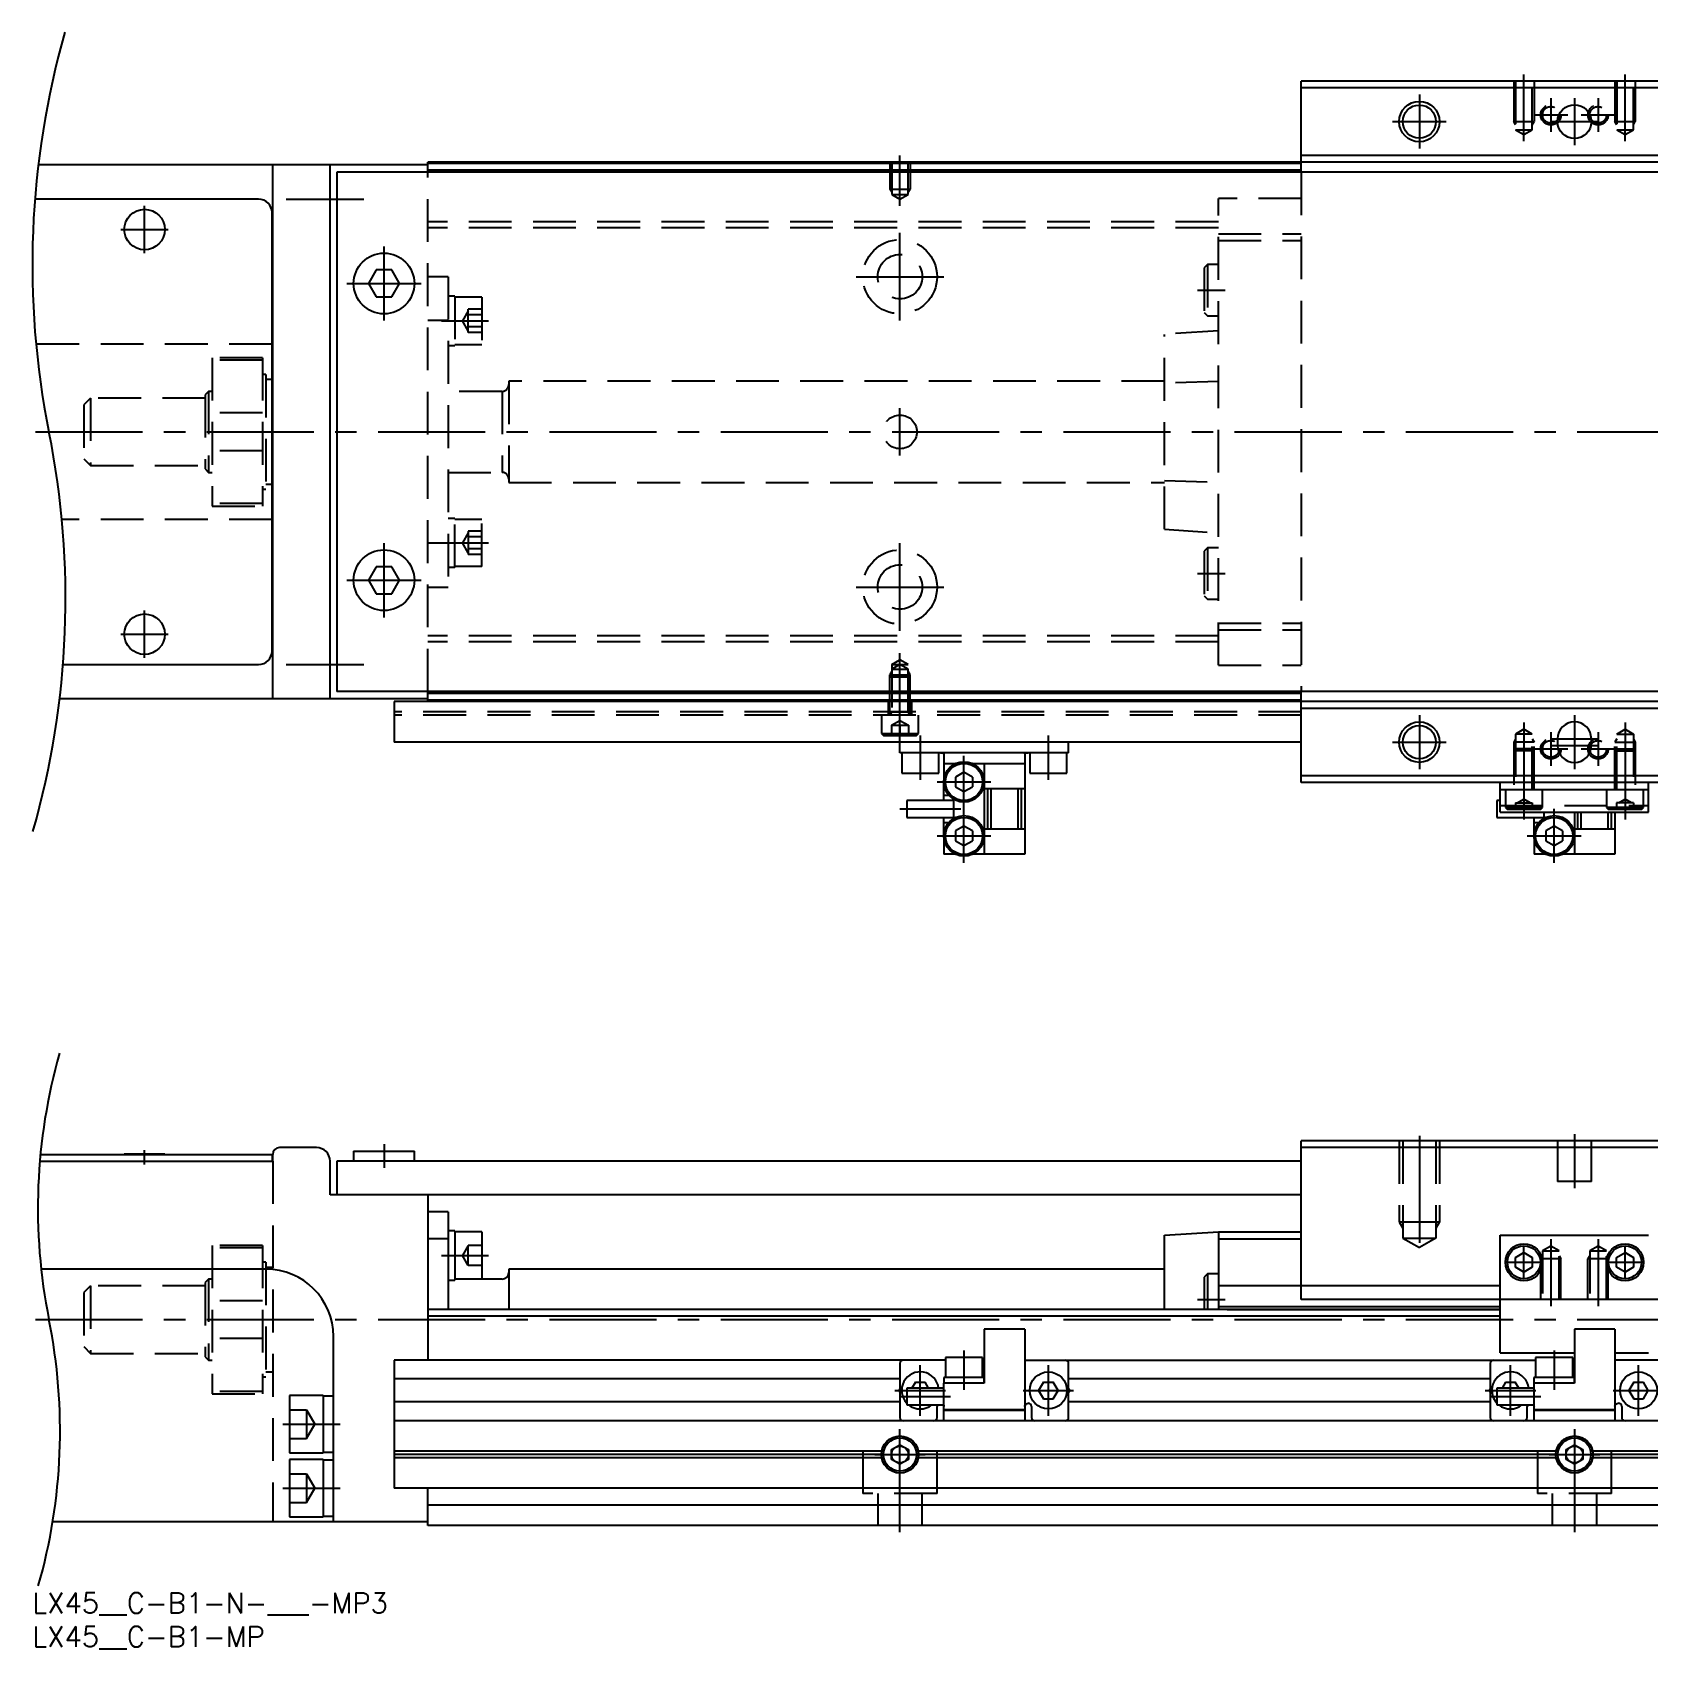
# Model space of a CAD drawing. Extents: x 0 to 520, y -8 to 231.
# Drawn here: x 0 to 239.6, y -8.3 to 231.4 of the extents above; entities that cross this region are included whole.
import ezdxf

# ---------------------------------------------------------------- set-up
doc = ezdxf.new("R2010")
doc.units = 0
doc.header["$LTSCALE"] = 0.5
doc.linetypes.add('CENTER', pattern=[50.8, 31.75, -6.35, 6.35, -6.35])
doc.linetypes.add('DASHED', pattern=[19.05, 12.7, -6.35])
for name, color, linetype in [('MSM_CENTER', 1, 'CENTER'), ('MSM_CONTINUOUS', 7, 'CONTINUOUS'), ('MSM_DASHED', 4, 'DASHED'), ('MSM_NARROW', 5, 'CONTINUOUS'), ('MSM_PART_NUMBER', 7, 'CONTINUOUS')]:
    doc.layers.add(name, color=color, linetype=linetype)
doc.styles.get("Standard").update_dxf_attribs({"font": 'txt.shx', "height": 3, "bigfont": 'bigfont.shx'})

# ---------------------------------------------------------------- blocks, each defined once
blk = doc.blocks.new('*U2')
at = {"layer": 'MSM_PART_NUMBER'}
blk.add_text('LX45__C-B1-N-___-MP3', height=3, dxfattribs=at).set_placement((0, -3))
blk = doc.blocks.new('*U3')
at = {"layer": 'MSM_PART_NUMBER'}
blk.add_text('LX45__C-B1-MP', height=3, dxfattribs=at).set_placement((0, -8))

msp = doc.modelspace()

# ---------------------------------------------------------------- linework, layer by layer
at = {"layer": 'MSM_CENTER'}
for p, q in [((221.14, 215.21), (221.14, 225.12)), ((236.14, 215.21), (236.14, 225.12)), ((205.64, 222.12), (205.64, 214.12)), ((225.14, 221.62), (225.14, 216.62)), ((228.64, 221.62), (228.64, 214.62)), ((232.14, 221.62), (232.14, 216.62)), ((201.64, 218.12), (209.64, 218.12)), ((222.64, 219.12), (227.64, 219.12)), ((225.14, 218.12), (232.14, 218.12)), ((229.64, 219.12), (234.64, 219.12)), ((128.64, 205.61), (128.64, 213.12)), ((37.64, 206.62), (49.14, 206.62)), ((16.64, 198.62), (16.64, 205.62)), ((13.14, 202.12), (20.14, 202.12)), ((128.64, 188.62), (128.64, 201.62)), ((52.14, 188.62), (52.14, 199.62)), ((46.64, 194.12), (57.64, 194.12)), ((122.14, 195.12), (135.14, 195.12)), ((172.74, 193.12), (176.84, 193.12)), ((60.64, 188.58), (67.64, 188.58)), ((128.64, 168.62), (128.64, 175.62)), ((0.46, 172.12), (412.64, 172.12)), ((52.14, 144.62), (52.14, 155.62)), ((60.64, 155.67), (67.64, 155.67)), ((128.64, 142.62), (128.64, 155.62)), ((172.74, 151.12), (176.84, 151.12)), ((46.64, 150.12), (57.64, 150.12)), ((122.14, 149.12), (135.14, 149.12)), ((16.64, 138.62), (16.64, 145.62)), ((13.14, 142.12), (20.14, 142.12)), ((128.64, 126.12), (128.64, 139.33)), ((37.64, 137.62), (49.14, 137.62)), ((205.64, 130.12), (205.64, 122.12)), ((228.64, 130.12), (228.64, 122.12)), ((131.64, 127.12), (131.64, 120.52)), ((150.64, 120.52), (150.64, 127.12)), ((221.14, 129.03), (221.14, 114.67)), ((225.14, 127.62), (225.14, 122.62)), ((232.14, 127.62), (232.14, 122.62)), ((236.14, 129.03), (236.14, 114.67)), ((201.64, 126.12), (209.64, 126.12)), ((222.64, 125.12), (227.64, 125.12)), ((225.14, 126.62), (232.14, 126.62)), ((225.14, 125.62), (232.14, 125.62)), ((229.64, 125.12), (234.64, 125.12)), ((138.13, 108.22), (138.13, 124.22)), ((134.13, 120.22), (142.13, 120.22)), ((128.64, 116.22), (137.64, 116.22)), ((225.63, 108.22), (225.63, 116.22)), ((134.13, 112.22), (142.13, 112.22)), ((221.63, 112.22), (229.63, 112.22)), ((205.64, 67.76), (205.64, 50.18)), ((228.64, 68), (228.64, 60)), ((16.64, 63.5), (16.64, 65.6)), ((52.14, 66.5), (52.14, 63)), ((221.14, 46.5), (221.14, 51.5)), ((225.14, 52.41), (225.14, 42.5)), ((232.14, 52.41), (232.14, 42.5)), ((236.14, 46.5), (236.14, 51.5)), ((60.64, 50), (67.64, 50)), ((218.64, 49), (223.64, 49)), ((233.64, 49), (238.64, 49)), ((172.74, 43.5), (176.84, 43.5)), ((0.46, 40.5), (412.64, 40.5)), ((131.64, 26.25), (131.64, 33.75)), ((138.13, 35.9), (138.13, 30.1)), ((150.64, 26.25), (150.64, 33.75)), ((219.14, 26.25), (219.14, 33.75)), ((225.63, 35.9), (225.63, 30.1)), ((238.14, 26.25), (238.14, 33.75)), ((127.89, 30), (135.39, 30)), ((128.64, 29.1), (136.14, 29.1)), ((146.89, 30), (154.39, 30)), ((215.39, 30), (222.89, 30)), ((216.14, 29.1), (223.64, 29.1)), ((234.39, 30), (241.89, 30)), ((37.14, 25), (45.64, 25)), ((128.64, 9), (128.64, 24.25)), ((228.64, 24.25), (228.64, 9)), ((124.89, 20.5), (132.39, 20.5)), ((224.89, 20.5), (232.39, 20.5)), ((37.14, 15.5), (45.64, 15.5))]:
    msp.add_line(p, q, dxfattribs=at)
at = {"layer": 'MSM_CONTINUOUS'}
for p, q in [((269.14, 224.12), (188.14, 224.12)), ((188.14, 210.62), (188.14, 224.12)), ((269.14, 223.12), (188.14, 223.12)), ((58.64, 211.72), (0.88, 211.72)), ((35.64, 132.52), (35.64, 211.72)), ((44.14, 132.52), (44.14, 211.72)), ((398.64, 212.12), (58.64, 212.12)), ((58.64, 210.62), (58.64, 212.12)), ((188.14, 211.92), (58.64, 211.92)), ((188.14, 210.92), (58.64, 210.92)), ((269.14, 213.12), (188.14, 213.12)), ((410.14, 210.62), (45.14, 210.62)), ((45.14, 210.62), (45.14, 133.62)), ((33.54, 206.62), (0.38, 206.62)), ((35.54, 139.62), (35.54, 204.62)), ((35.64, 202.22), (35.54, 202.22)), ((35.64, 197.72), (35.54, 197.72)), ((50.99, 196.12), (49.83, 194.12)), ((49.83, 194.12), (50.99, 192.12)), ((53.3, 196.12), (50.99, 196.12)), ((54.45, 194.12), (53.3, 196.12)), ((53.3, 192.12), (54.45, 194.12)), ((50.99, 192.12), (53.3, 192.12)), ((35.64, 185.12), (35.54, 185.12)), ((35.64, 179.87), (35.54, 179.87)), ((35.54, 164.37), (35.64, 164.37)), ((35.64, 159.12), (35.54, 159.12)), ((50.99, 152.12), (49.83, 150.12)), ((53.3, 152.12), (50.99, 152.12)), ((54.45, 150.12), (53.3, 152.12)), ((49.83, 150.12), (50.99, 148.12)), ((53.3, 148.12), (54.45, 150.12)), ((35.64, 146.52), (35.54, 146.52)), ((50.99, 148.12), (53.3, 148.12)), ((35.54, 142.02), (35.64, 142.02)), ((4.55, 137.62), (33.54, 137.62)), ((58.64, 132.52), (4.05, 132.52)), ((410.14, 133.62), (45.14, 133.62)), ((53.64, 132.12), (53.64, 126.12)), ((403.64, 132.12), (53.64, 132.12)), ((58.64, 132.12), (58.64, 133.62)), ((188.14, 133.32), (58.64, 133.32)), ((188.14, 132.32), (58.64, 132.32)), ((188.14, 120.12), (188.14, 133.62)), ((269.14, 131.12), (188.14, 131.12)), ((188.14, 126.12), (53.64, 126.12)), ((128.64, 124.52), (128.64, 126.12)), ((153.64, 124.52), (153.64, 126.12)), ((226.14, 126.62), (226.14, 125.62)), ((231.14, 125.62), (231.14, 126.62)), ((153.64, 124.52), (128.64, 124.52)), ((128.89, 124.52), (128.89, 121.52)), ((134.39, 121.52), (134.39, 124.52)), ((134.64, 124.52), (134.81, 124.52)), ((134.81, 124.52), (134.95, 124.52)), ((134.95, 124.52), (135.06, 124.5)), ((135.06, 124.5), (135.12, 124.45)), ((135.12, 124.45), (135.14, 124.39)), ((135.14, 124.39), (135.14, 120.47)), ((136.82, 122.92), (135.14, 122.92)), ((147.14, 122.92), (139.44, 122.92)), ((141.14, 122.92), (141.14, 109.52)), ((147.14, 124.39), (147.16, 124.46)), ((147.14, 124.39), (147.14, 109.52)), ((147.16, 124.46), (147.24, 124.5)), ((147.24, 124.5), (147.35, 124.52)), ((147.35, 124.52), (147.49, 124.52)), ((147.49, 124.52), (147.64, 124.52)), ((147.89, 124.52), (147.89, 121.52)), ((153.39, 121.52), (153.39, 124.52)), ((128.89, 121.52), (134.39, 121.52)), ((135.14, 117.47), (135.14, 119.98)), ((138.13, 121.67), (136.88, 120.95)), ((136.88, 120.95), (136.88, 119.5)), ((139.38, 120.95), (138.13, 121.67)), ((139.38, 120.95), (139.38, 119.5)), ((147.89, 121.52), (153.39, 121.52)), ((269.14, 121.12), (188.14, 121.12)), ((269.14, 120.12), (188.14, 120.12)), ((217.64, 115.72), (217.64, 120.12)), ((239.64, 115.72), (239.64, 120.12)), ((129.64, 117.47), (129.64, 114.97)), ((136.64, 117.47), (129.64, 117.47)), ((135.89, 118.22), (135.14, 118.22)), ((136.64, 114.83), (136.64, 117.62)), ((136.88, 119.5), (138.13, 118.78)), ((138.13, 118.78), (139.38, 119.5)), ((147.14, 119.22), (141.14, 119.22)), ((141.64, 113.22), (141.64, 119.22)), ((142.14, 113.22), (142.14, 119.22)), ((146.14, 113.22), (146.14, 119.22)), ((146.64, 113.22), (146.64, 119.22)), ((217.14, 117.47), (217.14, 114.97)), ((217.64, 117.47), (217.14, 117.47)), ((217.64, 119.12), (239.64, 119.12)), ((218.39, 119.12), (218.39, 116.42)), ((223.89, 116.42), (223.89, 119.12)), ((233.39, 119.12), (233.39, 116.42)), ((238.89, 116.42), (238.89, 119.12)), ((217.64, 115.72), (239.64, 115.72)), ((218.39, 116.42), (218.69, 116.12)), ((223.89, 116.42), (218.39, 116.42)), ((223.59, 116.12), (218.69, 116.12)), ((223.59, 116.12), (223.89, 116.42)), ((224.14, 114.83), (224.14, 115.72)), ((228.64, 115.72), (228.64, 109.52)), ((229.14, 113.22), (229.14, 115.72)), ((229.64, 113.22), (229.64, 115.72)), ((233.39, 116.42), (233.69, 116.12)), ((238.89, 116.42), (233.39, 116.42)), ((233.64, 113.22), (233.64, 115.72)), ((238.59, 116.12), (233.69, 116.12)), ((234.14, 113.22), (234.14, 115.72)), ((234.64, 115.72), (234.64, 109.52)), ((238.59, 116.12), (238.89, 116.42)), ((129.64, 114.97), (136.64, 114.97)), ((135.14, 112.47), (135.14, 114.97)), ((135.14, 114.22), (135.89, 114.22)), ((138.13, 113.67), (136.88, 112.95)), ((136.88, 112.95), (136.88, 111.5)), ((139.38, 112.95), (138.13, 113.67)), ((139.38, 112.95), (139.38, 111.5)), ((147.14, 113.22), (141.14, 113.22)), ((217.14, 114.97), (224.14, 114.97)), ((222.64, 112.47), (222.64, 114.97)), ((222.64, 114.22), (223.39, 114.22)), ((225.63, 113.67), (224.38, 112.95)), ((224.38, 112.95), (224.38, 111.5)), ((226.88, 112.95), (225.63, 113.67)), ((226.88, 112.95), (226.88, 111.5)), ((234.64, 113.22), (228.64, 113.22)), ((135.14, 111.98), (135.14, 109.52)), ((136.88, 111.5), (138.13, 110.78)), ((138.13, 110.78), (139.38, 111.5)), ((222.64, 111.98), (222.64, 109.52)), ((224.38, 111.5), (225.63, 110.78)), ((225.63, 110.78), (226.88, 111.5)), ((136.82, 109.52), (135.14, 109.52)), ((147.14, 109.52), (139.44, 109.52)), ((224.32, 109.52), (222.64, 109.52)), ((234.64, 109.52), (226.94, 109.52)), ((1.21, 65), (35.54, 65)), ((13.64, 65.1), (19.64, 65.1)), ((13.64, 65.1), (13.64, 65)), ((19.64, 65), (19.64, 65.1)), ((35.54, 65), (35.54, 64)), ((35.64, 64), (35.64, 65)), ((42.14, 66), (36.64, 66)), ((47.64, 65.5), (47.64, 64)), ((47.64, 65.5), (56.64, 65.5)), ((56.64, 64), (56.64, 65.5)), ((269.14, 67), (188.14, 67)), ((188.14, 43.5), (188.14, 67)), ((269.14, 66), (188.14, 66)), ((1.12, 64), (35.64, 64)), ((44.14, 59), (44.14, 64)), ((45.14, 64), (45.14, 59)), ((188.14, 64), (45.14, 64)), ((188.14, 59), (44.14, 59)), ((58.64, 59), (58.64, 34.5)), ((61.64, 56.5), (58.64, 56.5)), ((61.64, 56.5), (61.64, 42)), ((62.64, 53.65), (61.64, 53.65)), ((62.64, 53.65), (62.64, 46.35)), ((66.64, 53.5), (62.64, 53.5)), ((66.64, 53.5), (66.64, 46.5)), ((167.84, 53), (175.84, 53.5)), ((167.84, 42), (167.84, 53)), ((175.84, 53.5), (188.14, 53.5)), ((175.84, 53.5), (175.84, 42)), ((217.64, 53), (239.64, 53)), ((217.64, 35.6), (217.64, 53)), ((61.64, 52.5), (58.64, 52.5)), ((175.84, 52.5), (188.14, 52.5)), ((219.89, 49.72), (221.14, 50.44)), ((221.14, 50.44), (222.39, 49.72)), ((234.89, 49.72), (236.14, 50.44)), ((236.14, 50.44), (237.39, 49.72)), ((34.64, 48), (1.31, 48)), ((70.64, 48), (70.64, 42)), ((167.84, 48), (70.64, 48)), ((219.89, 48.28), (219.89, 49.72)), ((221.14, 47.56), (219.89, 48.28)), ((222.39, 48.28), (221.14, 47.56)), ((222.39, 49.72), (222.39, 48.28)), ((234.89, 48.28), (234.89, 49.72)), ((236.14, 47.56), (234.89, 48.28)), ((237.39, 48.28), (236.14, 47.56)), ((237.39, 49.72), (237.39, 48.28)), ((61.64, 46.35), (62.64, 46.35)), ((69.64, 46.5), (62.64, 46.5)), ((174.24, 47.3), (173.74, 46.8)), ((173.74, 46.8), (173.74, 42)), ((175.84, 47.3), (174.24, 47.3)), ((174.24, 47.3), (174.24, 42)), ((217.64, 45.5), (175.84, 45.5)), ((269.14, 43.5), (188.14, 43.5)), ((217.64, 42), (58.64, 42)), ((217.64, 41), (58.64, 41)), ((217.64, 42.4), (175.84, 42.4)), ((177.14, 42), (217.64, 42)), ((141.14, 39.1), (141.14, 31.1)), ((147.14, 39.1), (141.14, 39.1)), ((147.14, 39.1), (147.14, 25.5)), ((228.64, 39.1), (228.64, 31.1)), ((234.64, 39.1), (228.64, 39.1)), ((234.64, 39.1), (234.64, 25.5)), ((44.64, 10.5), (44.64, 38)), ((53.64, 34.5), (53.64, 15.5)), ((135.38, 34.5), (53.64, 34.5)), ((128.64, 34), (128.64, 26)), ((135.38, 34.9), (135.38, 31.9)), ((140.88, 34.9), (135.38, 34.9)), ((140.88, 31.9), (140.88, 34.9)), ((141.14, 34.5), (140.88, 34.5)), ((147.14, 34.5), (222.88, 34.5)), ((153.64, 26), (153.64, 34)), ((216.14, 34), (216.14, 26)), ((217.64, 35.6), (228.64, 35.6)), ((222.88, 34.9), (222.88, 31.9)), ((228.38, 34.9), (222.88, 34.9)), ((228.38, 31.9), (228.38, 34.9)), ((228.64, 34.5), (228.38, 34.5)), ((234.64, 35.6), (239.64, 35.6)), ((310.38, 34.5), (234.64, 34.5)), ((128.64, 31.7), (53.64, 31.7)), ((130.92, 31.25), (130.4, 30.35)), ((130.92, 31.25), (132.36, 31.25)), ((132.88, 30.35), (132.36, 31.25)), ((135.13, 31.9), (135.13, 31.1)), ((141.13, 31.9), (135.13, 31.9)), ((141.13, 31.1), (141.13, 31.9)), ((149.92, 31.25), (149.2, 30)), ((149.92, 31.25), (151.36, 31.25)), ((152.08, 30), (151.36, 31.25)), ((216.14, 31.7), (153.64, 31.7)), ((218.42, 31.25), (217.9, 30.35)), ((218.42, 31.25), (219.86, 31.25)), ((220.38, 30.35), (219.86, 31.25)), ((222.63, 31.9), (222.63, 31.1)), ((228.63, 31.9), (222.63, 31.9)), ((228.63, 31.1), (228.63, 31.9)), ((237.42, 31.25), (236.7, 30)), ((237.42, 31.25), (238.86, 31.25)), ((239.58, 30), (238.86, 31.25)), ((43.14, 29.25), (38.14, 29.25)), ((38.14, 29.25), (38.14, 20.75)), ((43.14, 29.25), (43.14, 20.75)), ((44.64, 29.15), (43.14, 29.15)), ((128.64, 30.3), (128.47, 30)), ((128.47, 30), (128.64, 29.7)), ((135.14, 30.35), (129.64, 30.35)), ((129.64, 30.35), (129.64, 27.85)), ((141.14, 31.1), (135.13, 31.1)), ((135.14, 25.5), (135.14, 31.1)), ((149.2, 30), (149.92, 28.75)), ((151.36, 28.75), (152.08, 30)), ((153.82, 30), (153.64, 30.3)), ((153.64, 29.7), (153.82, 30)), ((216.14, 30.3), (215.97, 30)), ((215.97, 30), (216.14, 29.7)), ((222.64, 30.35), (217.14, 30.35)), ((217.14, 30.35), (217.14, 27.85)), ((228.64, 31.1), (222.63, 31.1)), ((222.64, 25.5), (222.64, 31.1)), ((236.7, 30), (237.42, 28.75)), ((238.86, 28.75), (239.58, 30)), ((128.64, 28.3), (53.64, 28.3)), ((129.64, 27.85), (135.14, 27.85)), ((134.14, 26), (134.14, 27.6)), ((135.07, 27.85), (135.12, 27.73)), ((135.12, 27.73), (135.14, 27.6)), ((135.14, 27.15), (147.14, 27.15)), ((135.14, 27.1), (147.14, 27.1)), ((135.19, 27.15), (135.19, 27.1)), ((147.09, 27.15), (147.09, 27.1)), ((147.14, 27.6), (147.16, 27.75)), ((147.16, 27.75), (147.24, 27.89)), ((147.24, 27.89), (147.35, 28)), ((147.35, 28), (147.49, 28.08)), ((147.49, 28.08), (147.64, 28.1)), ((148.14, 27.6), (148.14, 26)), ((149.92, 28.75), (151.36, 28.75)), ((216.14, 28.3), (153.64, 28.3)), ((217.14, 27.85), (222.64, 27.85)), ((221.64, 26), (221.64, 27.6)), ((222.57, 27.85), (222.62, 27.73)), ((222.62, 27.73), (222.64, 27.6)), ((222.64, 27.15), (234.64, 27.15)), ((222.64, 27.1), (234.64, 27.1)), ((222.69, 27.15), (222.69, 27.1)), ((234.59, 27.15), (234.59, 27.1)), ((234.64, 27.6), (234.66, 27.75)), ((234.66, 27.75), (234.74, 27.89)), ((234.74, 27.89), (234.85, 28)), ((234.85, 28), (234.99, 28.08)), ((234.99, 28.08), (235.14, 28.1)), ((235.64, 27.6), (235.64, 26)), ((237.42, 28.75), (238.86, 28.75)), ((403.64, 25.5), (53.64, 25.5)), ((127.39, 21.22), (128.64, 21.94)), ((128.64, 21.94), (129.89, 21.22)), ((227.39, 21.22), (228.64, 21.94)), ((228.64, 21.94), (229.89, 21.22)), ((38.14, 20.75), (43.14, 20.75)), ((43.14, 19.75), (38.14, 19.75)), ((38.14, 19.75), (38.14, 11.25)), ((43.14, 20.85), (44.64, 20.85)), ((43.14, 19.75), (43.14, 11.25)), ((44.64, 19.65), (43.14, 19.65)), ((125.94, 21), (53.64, 21)), ((125.89, 20.5), (53.64, 20.5)), ((125.94, 20), (53.64, 20)), ((127.39, 19.78), (127.39, 21.22)), ((128.64, 19.06), (127.39, 19.78)), ((129.89, 19.78), (128.64, 19.06)), ((129.89, 21.22), (129.89, 19.78)), ((225.94, 21), (131.35, 21)), ((225.94, 20), (131.35, 20)), ((225.89, 20.5), (131.39, 20.5)), ((227.39, 19.78), (227.39, 21.22)), ((228.64, 19.06), (227.39, 19.78)), ((229.89, 19.78), (228.64, 19.06)), ((229.89, 21.22), (229.89, 19.78)), ((325.94, 21), (231.35, 21)), ((325.94, 20), (231.35, 20)), ((325.89, 20.5), (231.39, 20.5)), ((403.64, 15.5), (53.64, 15.5)), ((58.64, 10), (58.64, 15.5)), ((398.64, 13), (58.64, 13)), ((58.64, 10.5), (3.01, 10.5)), ((38.14, 11.25), (43.14, 11.25)), ((43.14, 11.35), (44.64, 11.35)), ((398.64, 10), (58.64, 10))]:
    msp.add_line(p, q, dxfattribs=at)
for centre, radius in [((205.64, 218.12), 2.46), ((228.64, 218.12), 2.5), ((16.64, 202.12), 3), ((52.14, 194.12), 4.5), ((52.14, 150.12), 4.5), ((16.64, 142.12), 3), ((205.64, 126.12), 2.46), ((138.13, 120.22), 3), ((138.13, 120.22), 2.75), ((138.13, 112.22), 3), ((225.63, 112.22), 3), ((138.13, 112.22), 2.75), ((225.63, 112.22), 2.75), ((221.14, 49), 2.75), ((221.14, 49), 2.45), ((236.14, 49), 2.75), ((236.14, 49), 2.45), ((150.64, 30), 2.75), ((238.14, 30), 2.75), ((128.64, 20.5), 2.75), ((128.64, 20.5), 2.45), ((128.64, 20.5), 1.25), ((228.64, 20.5), 2.75), ((228.64, 20.5), 2.45), ((228.64, 20.5), 1.25)]:
    msp.add_circle(centre, radius, dxfattribs=at)
for centre, radius, start, end in [((33.54, 204.62), 2, 0, 90), ((33.54, 139.62), 2, 270, 0), ((228.64, 126.62), 2.5, 0, 180), ((228.64, 125.62), 2.5, 180, 0), ((36.64, 65), 1, 90, 180), ((42.14, 64), 2, 0, 90), ((34.64, 38), 10, 0, 90), ((69.64, 47.5), 1, 270, 0), ((129.14, 34), 0.5, 90, 180), ((153.14, 34), 0.5, 0, 90), ((216.64, 34), 0.5, 90, 180), ((131.64, 30), 2.75, 7.312, 223.3418), ((219.14, 30), 2.75, 7.312, 223.3418), ((131.64, 30), 2.75, 231.4273, 308.5727), ((134.64, 27.6), 0.5, 150, 180), ((147.64, 27.6), 0.5, 0, 90), ((219.14, 30), 2.75, 231.4273, 308.5727), ((222.14, 27.6), 0.5, 150, 180), ((235.14, 27.6), 0.5, 0, 90), ((129.14, 26), 0.5, 180, 270), ((133.64, 26), 0.5, 270, 0), ((148.64, 26), 0.5, 180, 270), ((153.14, 26), 0.5, 270, 0), ((216.64, 26), 0.5, 180, 270), ((221.14, 26), 0.5, 270, 0), ((236.14, 26), 0.5, 180, 270)]:
    msp.add_arc(centre, radius, start, end, dxfattribs=at)
at = {"layer": 'MSM_DASHED'}
for p, q in [((219.64, 224.12), (219.64, 218.12)), ((219.91, 224.12), (219.91, 216.92)), ((222.37, 216.92), (222.37, 224.12)), ((222.64, 224.12), (222.64, 218.12)), ((234.64, 224.12), (234.64, 218.12)), ((234.91, 224.12), (234.91, 216.92)), ((237.37, 216.92), (237.37, 224.12)), ((237.64, 224.12), (237.64, 218.12)), ((219.64, 218.12), (222.64, 218.12)), ((219.91, 217.66), (219.64, 218.12)), ((222.37, 217.66), (222.64, 218.12)), ((234.64, 218.12), (237.64, 218.12)), ((234.91, 217.66), (234.64, 218.12)), ((237.37, 217.66), (237.64, 218.12)), ((219.91, 216.92), (222.37, 216.92)), ((219.91, 216.92), (221.14, 216.21)), ((221.14, 216.21), (222.37, 216.92)), ((234.91, 216.92), (237.37, 216.92)), ((234.91, 216.92), (236.14, 216.21)), ((236.14, 216.21), (237.37, 216.92)), ((127.14, 212.12), (127.14, 208.12)), ((127.41, 212.12), (127.41, 207.32)), ((129.87, 207.32), (129.87, 212.12)), ((130.14, 212.12), (130.14, 208.12)), ((58.64, 133.62), (58.64, 210.62)), ((188.14, 210.62), (188.14, 133.62)), ((127.14, 208.12), (130.14, 208.12)), ((127.41, 207.66), (127.14, 208.12)), ((127.41, 207.32), (128.64, 206.61)), ((127.41, 207.32), (129.87, 207.32)), ((128.64, 206.61), (129.87, 207.32)), ((129.87, 207.66), (130.14, 208.12)), ((188.14, 206.72), (175.84, 206.72)), ((175.84, 137.52), (175.84, 206.72)), ((175.84, 203.27), (58.64, 203.27)), ((175.84, 202.37), (58.64, 202.37)), ((175.84, 201.47), (188.14, 201.47)), ((175.84, 200.47), (188.14, 200.47)), ((174.24, 196.92), (173.74, 196.42)), ((175.84, 196.92), (174.24, 196.92)), ((174.24, 196.92), (174.24, 189.32)), ((61.64, 195.12), (58.64, 195.12)), ((61.64, 195.12), (61.64, 149.12)), ((173.74, 196.42), (173.74, 189.82)), ((62.64, 192.23), (61.64, 192.23)), ((62.64, 192.23), (62.64, 184.93)), ((66.64, 192.08), (62.64, 192.08)), ((66.64, 192.08), (66.64, 185.08)), ((64.64, 190.08), (63.77, 188.58)), ((64.64, 186.85), (64.64, 190.31)), ((66.64, 190.31), (64.64, 190.31)), ((66.64, 189.45), (64.64, 189.45)), ((173.74, 189.82), (174.24, 189.32)), ((174.24, 189.32), (175.84, 189.32)), ((61.64, 188.65), (58.64, 188.65)), ((64.64, 187.08), (63.77, 188.58)), ((66.64, 187.71), (64.64, 187.71)), ((175.84, 187.12), (167.84, 186.57)), ((35.54, 185.12), (0.55, 185.12)), ((61.64, 184.93), (62.64, 184.93)), ((62.64, 185.08), (66.64, 185.08)), ((66.64, 186.85), (64.64, 186.85)), ((167.84, 157.68), (167.84, 186.57)), ((34.14, 183.12), (26.64, 183.12)), ((26.64, 183.12), (26.64, 161.12)), ((34.14, 182.76), (26.64, 182.76)), ((34.14, 183.12), (34.14, 161.12)), ((34.64, 180.62), (34.14, 180.62)), ((34.64, 180.62), (34.64, 163.62)), ((35.54, 179.87), (34.64, 179.87)), ((26.14, 178.12), (25.64, 177.62)), ((25.64, 177.62), (25.64, 166.62)), ((26.14, 178.12), (26.14, 166.12)), ((26.64, 178.12), (26.14, 178.12)), ((69.64, 178.12), (61.64, 178.12)), ((69.64, 178.12), (69.64, 166.12)), ((70.64, 179.62), (70.64, 164.62)), ((167.84, 179.62), (70.64, 179.62)), ((175.84, 179.61), (167.84, 179.36)), ((8.64, 177.12), (7.64, 176.12)), ((7.64, 176.12), (7.64, 168.12)), ((8.64, 177.12), (8.64, 167.12)), ((25.64, 177.12), (8.64, 177.12)), ((34.14, 174.92), (26.64, 174.92)), ((7.64, 168.12), (8.64, 167.12)), ((34.14, 169.33), (26.64, 169.33)), ((8.64, 167.12), (25.64, 167.12)), ((25.64, 166.62), (26.14, 166.12)), ((26.14, 166.12), (26.64, 166.12)), ((61.64, 166.12), (69.64, 166.12)), ((34.14, 163.62), (34.64, 163.62)), ((34.64, 164.37), (35.54, 164.37)), ((70.64, 164.62), (167.84, 164.62)), ((167.84, 164.89), (175.84, 164.64)), ((34.14, 161.49), (26.64, 161.49)), ((26.64, 161.12), (34.14, 161.12)), ((35.54, 159.12), (4.38, 159.12)), ((61.64, 159.32), (62.64, 159.32)), ((62.64, 152.02), (62.64, 159.32)), ((62.64, 159.17), (66.64, 159.17)), ((66.64, 152.17), (66.64, 159.17)), ((64.64, 157.17), (63.77, 155.67)), ((64.64, 157.4), (64.64, 153.94)), ((66.64, 157.4), (64.64, 157.4)), ((66.64, 156.54), (64.64, 156.54)), ((167.84, 157.68), (175.84, 157.12)), ((61.64, 155.6), (58.64, 155.6)), ((64.64, 154.17), (63.77, 155.67)), ((66.64, 154.8), (64.64, 154.8)), ((66.64, 153.94), (64.64, 153.94)), ((174.24, 154.92), (173.74, 154.42)), ((173.74, 154.42), (173.74, 147.82)), ((175.84, 154.92), (174.24, 154.92)), ((174.24, 154.92), (174.24, 147.32)), ((62.64, 152.02), (61.64, 152.02)), ((66.64, 152.17), (62.64, 152.17)), ((58.64, 149.12), (61.64, 149.12)), ((173.74, 147.82), (174.24, 147.32)), ((174.24, 147.32), (175.84, 147.32)), ((175.84, 141.87), (58.64, 141.87)), ((175.84, 143.77), (188.14, 143.77)), ((175.84, 142.77), (188.14, 142.77)), ((175.84, 140.98), (58.64, 140.98)), ((127.41, 137.62), (128.64, 138.33)), ((128.64, 137.63), (127.41, 136.92)), ((127.41, 137.62), (129.87, 137.62)), ((127.41, 137.62), (127.41, 130.59)), ((127.41, 136.92), (129.87, 136.92)), ((129.87, 137.62), (128.64, 138.33)), ((129.87, 136.92), (128.64, 137.63)), ((129.87, 130.59), (129.87, 137.62)), ((175.84, 137.52), (188.14, 137.52)), ((127.41, 136.59), (127.14, 136.12)), ((127.14, 130.12), (127.14, 136.12)), ((127.14, 136.12), (130.14, 136.12)), ((127.45, 136.12), (127.14, 135.82)), ((127.14, 135.82), (130.14, 135.82)), ((130.14, 135.82), (129.83, 136.12)), ((130.14, 136.12), (129.87, 136.59)), ((130.14, 130.12), (130.14, 136.12)), ((126.89, 132.12), (126.89, 130.12)), ((130.39, 130.12), (130.39, 132.12)), ((188.14, 130.62), (53.64, 130.62)), ((188.14, 130.12), (53.64, 130.12)), ((125.89, 130.12), (125.89, 127.42)), ((127.14, 130.12), (127.41, 130.59)), ((127.14, 130.59), (130.14, 130.59)), ((130.14, 130.12), (129.87, 130.59)), ((131.39, 127.42), (131.39, 130.12)), ((125.89, 127.42), (126.19, 127.12)), ((125.89, 127.42), (131.39, 127.42)), ((126.19, 127.12), (131.09, 127.12)), ((127.39, 128.62), (128.64, 129.35)), ((127.39, 128.62), (127.39, 127.12)), ((127.39, 128.62), (129.89, 128.62)), ((128.64, 129.35), (129.89, 128.62)), ((128.64, 128.62), (128.64, 127.12)), ((129.89, 128.62), (129.89, 127.12)), ((131.09, 127.12), (131.39, 127.42)), ((221.14, 128.03), (219.91, 127.32)), ((219.91, 127.32), (219.91, 119.12)), ((222.37, 127.32), (219.91, 127.32)), ((222.37, 127.32), (221.14, 128.03)), ((222.37, 119.12), (222.37, 127.32)), ((234.91, 127.32), (236.14, 128.03)), ((234.91, 119.12), (234.91, 127.32)), ((234.91, 127.32), (237.37, 127.32)), ((236.14, 128.03), (237.37, 127.32)), ((237.37, 127.32), (237.37, 119.12)), ((219.91, 126.59), (219.64, 126.12)), ((219.64, 126.12), (219.64, 119.12)), ((222.64, 126.12), (219.64, 126.12)), ((219.95, 125.12), (219.64, 124.82)), ((222.64, 124.82), (219.64, 124.82)), ((222.33, 125.12), (219.95, 125.12)), ((222.64, 124.82), (222.33, 125.12)), ((222.37, 126.59), (222.64, 126.12)), ((222.64, 119.12), (222.64, 126.12)), ((234.91, 126.59), (234.64, 126.12)), ((234.64, 126.12), (237.64, 126.12)), ((234.64, 119.12), (234.64, 126.12)), ((234.64, 124.82), (234.95, 125.12)), ((234.64, 124.82), (237.64, 124.82)), ((234.95, 125.12), (237.33, 125.12)), ((237.33, 125.12), (237.64, 124.82)), ((237.37, 126.59), (237.64, 126.12)), ((237.64, 126.12), (237.64, 119.12)), ((220.2, 117.12), (221.14, 117.67)), ((222.08, 117.12), (221.14, 117.67)), ((235.2, 117.12), (236.14, 117.67)), ((237.08, 117.12), (236.14, 117.67)), ((217.64, 116.72), (239.64, 116.72)), ((219.89, 117.12), (219.89, 116.12)), ((219.89, 117.12), (222.39, 117.12)), ((221.14, 117.12), (221.14, 116.12)), ((222.39, 117.12), (222.39, 116.12)), ((234.89, 117.12), (234.89, 116.12)), ((237.39, 117.12), (234.89, 117.12)), ((236.14, 117.12), (236.14, 116.12)), ((237.39, 117.12), (237.39, 116.12)), ((202.64, 67), (202.64, 55)), ((203.18, 67), (203.18, 52.6)), ((208.1, 67), (208.1, 52.6)), ((208.64, 67), (208.64, 55)), ((226.14, 67), (226.14, 61)), ((231.14, 61), (231.14, 67)), ((35.64, 64), (35.64, 10.5)), ((231.14, 61), (226.14, 61)), ((202.64, 55), (208.64, 55)), ((202.64, 55), (203.18, 54.06)), ((208.64, 55), (208.1, 54.06)), ((34.14, 51.5), (26.64, 51.5)), ((26.64, 51.5), (26.64, 29.5)), ((34.14, 51.14), (26.64, 51.14)), ((34.14, 51.5), (34.14, 29.5)), ((64.64, 51.5), (63.77, 50)), ((64.64, 48.5), (64.64, 51.5)), ((66.64, 51.5), (64.64, 51.5)), ((203.18, 52.6), (208.1, 52.6)), ((203.18, 52.6), (205.64, 51.18)), ((208.1, 52.6), (205.64, 51.18)), ((225.14, 51.41), (223.91, 50.7)), ((223.91, 50.7), (223.91, 43.5)), ((223.91, 50.7), (226.37, 50.7)), ((226.37, 50.7), (225.14, 51.41)), ((226.37, 43.5), (226.37, 50.7)), ((232.14, 51.41), (230.91, 50.7)), ((230.91, 50.7), (230.91, 43.5)), ((230.91, 50.7), (233.37, 50.7)), ((233.37, 50.7), (232.14, 51.41)), ((233.37, 43.5), (233.37, 50.7)), ((34.64, 49), (34.14, 49)), ((34.64, 49), (34.64, 32)), ((35.64, 48.25), (34.64, 48.25)), ((64.64, 48.5), (63.77, 50)), ((64.64, 50), (66.64, 50)), ((66.64, 48.5), (64.64, 48.5)), ((223.91, 49.97), (223.64, 49.5)), ((226.64, 49.5), (223.64, 49.5)), ((223.64, 43.5), (223.64, 49.5)), ((226.37, 49.97), (226.64, 49.5)), ((226.64, 43.5), (226.64, 49.5)), ((230.91, 49.97), (230.64, 49.5)), ((233.64, 49.5), (230.64, 49.5)), ((230.64, 43.5), (230.64, 49.5)), ((233.37, 49.97), (233.64, 49.5)), ((233.64, 43.5), (233.64, 49.5)), ((26.14, 46.5), (25.64, 46)), ((25.64, 46), (25.64, 35)), ((26.64, 46.5), (26.14, 46.5)), ((26.14, 46.5), (26.14, 34.5)), ((8.64, 45.5), (7.64, 44.5)), ((7.64, 44.5), (7.64, 36.5)), ((25.64, 45.5), (8.64, 45.5)), ((8.64, 45.5), (8.64, 35.5)), ((34.14, 43.3), (26.64, 43.3)), ((7.64, 36.5), (8.64, 35.5)), ((34.14, 37.7), (26.64, 37.7)), ((8.64, 35.5), (25.64, 35.5)), ((25.64, 35), (26.14, 34.5)), ((26.14, 34.5), (26.64, 34.5)), ((34.14, 32), (34.64, 32)), ((34.64, 32.75), (35.64, 32.75)), ((34.14, 29.86), (26.64, 29.86)), ((26.64, 29.5), (34.14, 29.5)), ((38.14, 27.12), (40.64, 27.12)), ((40.64, 27.12), (40.64, 22.88)), ((40.64, 27.12), (41.87, 25)), ((38.14, 25), (40.64, 25)), ((40.64, 22.88), (41.87, 25)), ((38.14, 22.88), (40.64, 22.88)), ((123.14, 21), (123.14, 14.7)), ((134.14, 14.7), (134.14, 21)), ((223.14, 21), (223.14, 14.7)), ((234.14, 14.7), (234.14, 21)), ((38.14, 17.62), (40.64, 17.62)), ((40.64, 17.62), (41.87, 15.5)), ((40.64, 17.62), (40.64, 13.38)), ((38.14, 15.5), (40.64, 15.5)), ((40.64, 13.38), (41.87, 15.5)), ((134.14, 14.7), (123.14, 14.7)), ((125.34, 14.7), (125.34, 10)), ((131.94, 10), (131.94, 14.7)), ((234.14, 14.7), (223.14, 14.7)), ((225.34, 14.7), (225.34, 10)), ((231.94, 10), (231.94, 14.7)), ((38.14, 13.38), (40.64, 13.38))]:
    msp.add_line(p, q, dxfattribs=at)
for centre, radius in [((225.14, 219.12), 1.5), ((232.14, 219.12), 1.5), ((225.14, 219.12), 1.23), ((232.14, 219.12), 1.23), ((128.64, 195.12), 5.5), ((128.64, 195.12), 3.3), ((128.64, 172.12), 2.5), ((128.64, 149.12), 5.5), ((128.64, 149.12), 3.3), ((225.14, 125.12), 1.5), ((225.14, 125.12), 1.23), ((232.14, 125.12), 1.5), ((232.14, 125.12), 1.23)]:
    msp.add_circle(centre, radius, dxfattribs=at)
for centre, start, end in [((69.64, 179.12), 270, 0), ((69.64, 165.12), 0, 90)]:
    msp.add_arc(centre, 1, start, end, dxfattribs=at)
at = {"layer": 'MSM_NARROW'}
for centre in [(205.64, 218.12), (205.64, 126.12)]:
    msp.add_circle(centre, 3, dxfattribs=at)
for centre, radius, start, end in [((125.47, 196.87), 125.47, 164.0452, 191.3736), ((-120.54, 147.38), 125.47, 344.0452, 11.3736), ((84.47, 57), 83.65, 164.0452, 191.3736), ((-79.54, 24), 83.65, 344.0452, 11.3736)]:
    msp.add_arc(centre, radius, start, end, dxfattribs=at)

# ---------------------------------------------------------------- block references
at = {"layer": 'MSM_CONTINUOUS'}
for name in ['*U2', '*U3']:
    msp.add_blockref(name, (0, 0), dxfattribs=at)

doc.saveas('drawing.dxf')
